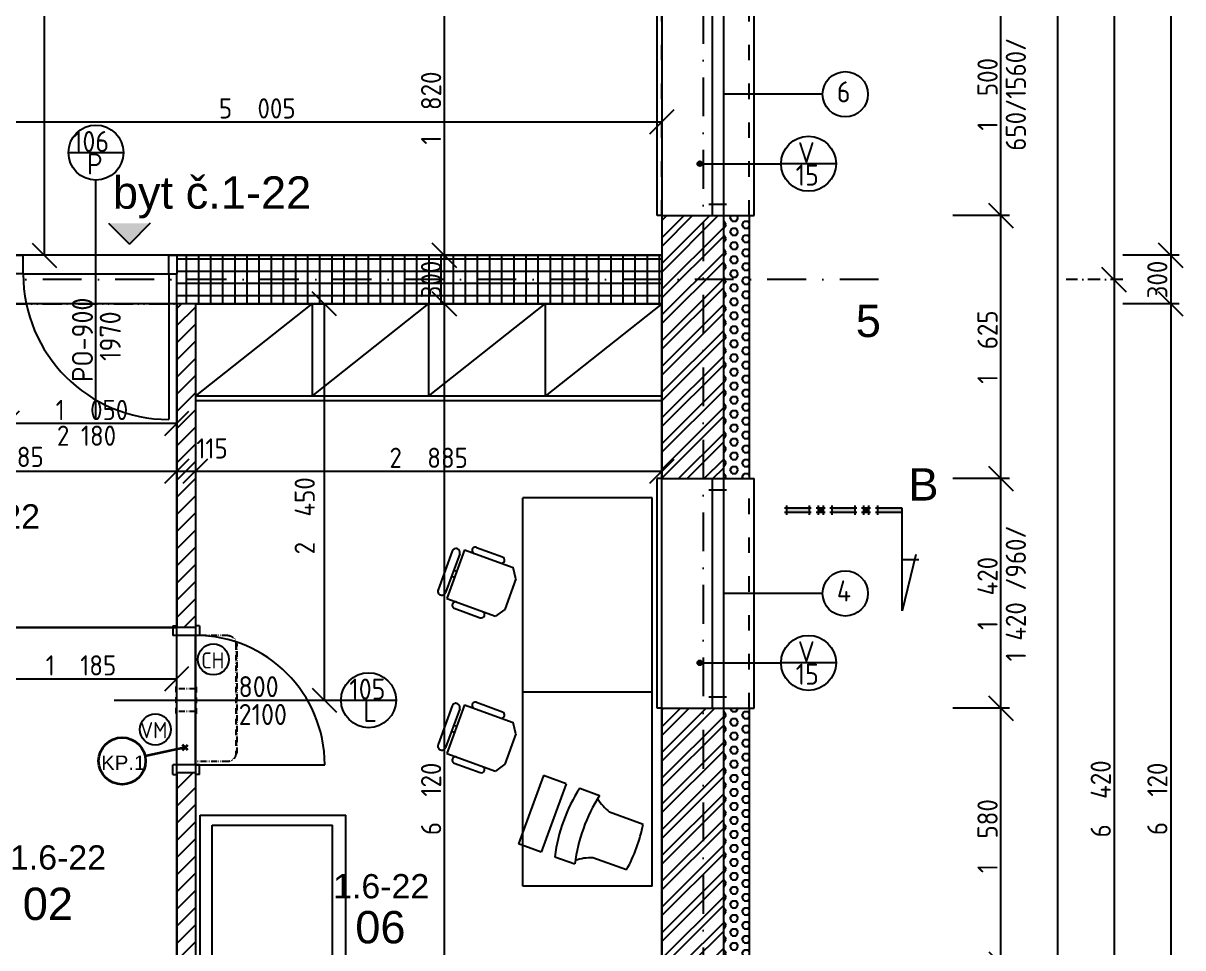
# Model space of a CAD drawing. Extents: x 4511820 to 5180432, y -1526536 to -944957.
# Drawn here: x 5036591 to 5043762, y -1323036 to -1317321 of the extents above; entities that cross this region are included whole.
import ezdxf

# ---------------------------------------------------------------- set-up
doc = ezdxf.new("R2010")
doc.units = 0
doc.header["$MEASUREMENT"] = 0
for name, pattern in [('ACAD_ISO03W100', [30, 12, -18]), ('ACAD_ISO07W100', [3.5, 0.5, -3]), ('ACAD_ISO12W100', [22, 12, -3, 0.5, -3, 0.5, -3]), ('BODKOCIARKOVANA_3', [5.6, 3, -1.3, 0, -1.3])]:
    doc.linetypes.add(name, pattern=pattern)
doc.layers.get('0').update_dxf_attribs({"linetype": 'CONTINUOUS'})
doc.layers.get('Defpoints').update_dxf_attribs({"color": 61, "linetype": 'CONTINUOUS'})
for name, color, linetype in [('DVERE', 45, 'CONTINUOUS'), ('KÓTY', 4, 'CONTINUOUS'), ('MÚRY', 1, 'CONTINUOUS'), ('OKNÁ', 143, 'CONTINUOUS'), ('osi', 253, 'CONTINUOUS'), ('Plochy', 41, 'CONTINUOUS'), ('POPIS', 7, 'CONTINUOUS'), ('TENKÁ', 7, 'CONTINUOUS'), ('ZARIADENIE', 47, 'CONTINUOUS'), ('ZZ-chladenie', 133, 'CONTINUOUS'), ('zz-vetr', 52, 'CONTINUOUS'), ('ŠRAFY', 82, 'CONTINUOUS')]:
    doc.layers.add(name, color=color, linetype=linetype)
doc.layers.add('preklady', color=74, linetype='CONTINUOUS', lineweight=35)
doc.styles.add('ARIAL', font='arial.ttf')
doc.styles.add('styl1', font='arial.ttf')
doc.styles.add('Style-Arial', font='arial.ttf')
doc.styles.add('STYLE1', font='isocp.shx')
doc.dimstyles.new('STANDARD-50', dxfattribs={"dimtxt": 125, "dimasz": 150, "dimexe": 10, "dimexo": 200, "dimgap": 20, "dimtad": 1, "dimdsep": 46, "dimlunit": 6, "dimtxsty": 'STYLE1', "dimblk1": 'OBLIQUE', "dimblk2": 'OBLIQUE', "dimsah": 1, "dimcen": 2.5, "dimse1": 1, "dimse2": 1, "dimadec": 0, "dimazin": 0, "dimtfac": 1, "dimtmove": 1, "dimatfit": 3, "dimldrblk": 'OBLIQUE', "dimfxl": 1, "dimtolj": 1, "dimtzin": 0, "dimarcsym": 0})
pattern_1 = [(45, (515270.5, 128041), (-53.0330086, 53.0330086), [])]
pattern_2 = [(0, (0, -175781), (0, 43.3012702), [25, -50]), (120, (0, -175781), (-37.5, -21.6506351), [25, -50]), (60, (25, -175781), (-37.5, 21.6506351), [25, -50])]

# ---------------------------------------------------------------- blocks, each defined once
blk = doc.blocks.new('_OBLIQUE')
at = {"color": 0, "linetype": 'ByBlock'}
blk.add_line((-0.5, -0.5), (0.5, 0.5), dxfattribs=at)
blk = doc.blocks.new('*D22266')
at = {"layer": 'Defpoints', "color": 0}
for p in [(5040541, -1312635.2), (5040541, -1318755.2), (5043687.5, -1318755.2)]:
    blk.add_point(p, dxfattribs=at)
at = {"layer": 'KÓTY', "color": 0, "lineweight": -2}
blk.add_line((5043687.5, -1312635.2), (5043687.5, -1318755.2), dxfattribs=at)
at = {"layer": 'KÓTY', "color": 0, "linetype": 'ByBlock', "lineweight": -2, "xscale": 150, "yscale": 150, "zscale": 150}
for p, rotation in [((5043687.5, -1312635.2), 90), ((5043687.5, -1318755.2), 270)]:
    blk.add_blockref('_OBLIQUE', p, dxfattribs=dict(at, rotation=rotation))
at = {"layer": 'KÓTY', "color": 0, "insert": (5043605, -1315695.2), "char_height": 125, "attachment_point": 5, "rotation": 90, "style": 'STYLE1'}
blk.add_mtext('\\A1;6ﾠ120', dxfattribs=at)
blk = doc.blocks.new('*D22269')
at = {"layer": 'Defpoints', "color": 0}
for p in [(5041881, -1312510.2), (5041881, -1318905.2), (5043337.5, -1318905.2)]:
    blk.add_point(p, dxfattribs=at)
at = {"layer": 'KÓTY', "color": 0, "lineweight": -2}
blk.add_line((5043337.5, -1312510.2), (5043337.5, -1318905.2), dxfattribs=at)
at = {"layer": 'KÓTY', "color": 0, "linetype": 'ByBlock', "lineweight": -2, "xscale": 150, "yscale": 150, "zscale": 150}
for p, rotation in [((5043337.5, -1312510.2), 90), ((5043337.5, -1318905.2), 270)]:
    blk.add_blockref('_OBLIQUE', p, dxfattribs=dict(at, rotation=rotation))
at = {"layer": 'KÓTY', "color": 0, "insert": (5043255, -1315707.7), "char_height": 125, "attachment_point": 5, "rotation": 90, "style": 'STYLE1'}
blk.add_mtext('\\A1;6ﾠ395', dxfattribs=at)
blk = doc.blocks.new('*D22270')
at = {"layer": 'Defpoints', "color": 0}
for p in [(5041881, -1318905.2), (5041881, -1325325.2), (5043337.5, -1325325.2)]:
    blk.add_point(p, dxfattribs=at)
at = {"layer": 'KÓTY', "color": 0, "lineweight": -2}
blk.add_line((5043337.5, -1318905.2), (5043337.5, -1325325.2), dxfattribs=at)
at = {"layer": 'KÓTY', "color": 0, "linetype": 'ByBlock', "lineweight": -2, "xscale": 150, "yscale": 150, "zscale": 150}
for p, rotation in [((5043337.5, -1318905.2), 90), ((5043337.5, -1325325.2), 270)]:
    blk.add_blockref('_OBLIQUE', p, dxfattribs=dict(at, rotation=rotation))
at = {"layer": 'KÓTY', "color": 0, "insert": (5043255, -1322115.2), "char_height": 125, "attachment_point": 5, "rotation": 90, "style": 'STYLE1'}
blk.add_mtext('\\A1;6ﾠ420', dxfattribs=at)
blk = doc.blocks.new('*D22275')
at = {"layer": 'Defpoints', "color": 0}
for p in [(5040921, -1312385.2), (5040921, -1345230.2), (5042987.5, -1345230.2)]:
    blk.add_point(p, dxfattribs=at)
at = {"layer": 'KÓTY', "color": 0, "lineweight": -2}
blk.add_line((5042987.5, -1312385.2), (5042987.5, -1345230.2), dxfattribs=at)
at = {"layer": 'KÓTY', "color": 0, "linetype": 'ByBlock', "lineweight": -2, "xscale": 150, "yscale": 150, "zscale": 150}
for p, rotation in [((5042987.5, -1312385.2), 90), ((5042987.5, -1345230.2), 270)]:
    blk.add_blockref('_OBLIQUE', p, dxfattribs=dict(at, rotation=rotation))
at = {"layer": 'KÓTY', "color": 0, "insert": (5042905, -1328807.7), "char_height": 125, "attachment_point": 5, "rotation": 90, "style": 'STYLE1'}
blk.add_mtext('\\A1;32ﾠ845', dxfattribs=at)
blk = doc.blocks.new('*D22288')
at = {"layer": 'Defpoints', "color": 0}
for p in [(5040921, -1321555.2), (5042637.5, -1321555.2), (5040921, -1323135.2)]:
    blk.add_point(p, dxfattribs=at)
at = {"layer": 'KÓTY', "color": 0, "lineweight": -2}
blk.add_line((5042637.5, -1323135.2), (5042637.5, -1321555.2), dxfattribs=at)
at = {"layer": 'KÓTY', "color": 0, "linetype": 'ByBlock', "lineweight": -2, "xscale": 150, "yscale": 150, "zscale": 150}
for p, rotation in [((5042637.5, -1321555.2), 90), ((5042637.5, -1323135.2), 270)]:
    blk.add_blockref('_OBLIQUE', p, dxfattribs=dict(at, rotation=rotation))
at = {"layer": 'KÓTY', "color": 0, "insert": (5042555, -1322345.2), "char_height": 125, "attachment_point": 5, "rotation": 90, "style": 'STYLE1'}
blk.add_mtext('\\A1;1ﾠ580', dxfattribs=at)
blk = doc.blocks.new('*D22289')
at = {"layer": 'Defpoints', "color": 0}
for p in [(5040921, -1320135.2), (5042637.5, -1320135.2), (5040921, -1321555.2)]:
    blk.add_point(p, dxfattribs=at)
at = {"layer": 'KÓTY', "color": 0, "lineweight": -2}
blk.add_line((5042637.5, -1321555.2), (5042637.5, -1320135.2), dxfattribs=at)
at = {"layer": 'KÓTY', "color": 0, "linetype": 'ByBlock', "lineweight": -2, "xscale": 150, "yscale": 150, "zscale": 150}
for p, rotation in [((5042637.5, -1320135.2), 90), ((5042637.5, -1321555.2), 270)]:
    blk.add_blockref('_OBLIQUE', p, dxfattribs=dict(at, rotation=rotation))
at = {"layer": 'KÓTY', "color": 0, "insert": (5042555, -1320845.2), "char_height": 125, "attachment_point": 5, "rotation": 90, "style": 'STYLE1'}
blk.add_mtext('\\A1;1ﾠ420', dxfattribs=at)
blk = doc.blocks.new('*D22290')
at = {"layer": 'Defpoints', "color": 0}
for p in [(5040921, -1318510.2), (5042637.5, -1318510.2), (5040921, -1320135.2)]:
    blk.add_point(p, dxfattribs=at)
at = {"layer": 'KÓTY', "color": 0, "lineweight": -2}
blk.add_line((5042637.5, -1320135.2), (5042637.5, -1318510.2), dxfattribs=at)
at = {"layer": 'KÓTY', "color": 0, "linetype": 'ByBlock', "lineweight": -2, "xscale": 150, "yscale": 150, "zscale": 150}
for p, rotation in [((5042637.5, -1318510.2), 90), ((5042637.5, -1320135.2), 270)]:
    blk.add_blockref('_OBLIQUE', p, dxfattribs=dict(at, rotation=rotation))
at = {"layer": 'KÓTY', "color": 0, "insert": (5042555, -1319322.7), "char_height": 125, "attachment_point": 5, "rotation": 90, "style": 'STYLE1'}
blk.add_mtext('\\A1;1ﾠ625', dxfattribs=at)
blk = doc.blocks.new('*D22291')
at = {"layer": 'Defpoints', "color": 0}
for p in [(5040921, -1317010.2), (5042637.5, -1317010.2), (5040921, -1318510.2)]:
    blk.add_point(p, dxfattribs=at)
at = {"layer": 'KÓTY', "color": 0, "lineweight": -2}
blk.add_line((5042637.5, -1318510.2), (5042637.5, -1317010.2), dxfattribs=at)
at = {"layer": 'KÓTY', "color": 0, "linetype": 'ByBlock', "lineweight": -2, "xscale": 150, "yscale": 150, "zscale": 150}
for p, rotation in [((5042637.5, -1317010.2), 90), ((5042637.5, -1318510.2), 270)]:
    blk.add_blockref('_OBLIQUE', p, dxfattribs=dict(at, rotation=rotation))
at = {"layer": 'KÓTY', "color": 0, "insert": (5042555, -1317760.2), "char_height": 125, "attachment_point": 5, "rotation": 90, "style": 'STYLE1'}
blk.add_mtext('\\A1;1ﾠ500', dxfattribs=at)
blk = doc.blocks.new('*D22297')
at = {"layer": 'Defpoints', "color": 0}
for p in [(5040541, -1318755.2), (5040541, -1319055.2), (5043687.5, -1319055.2)]:
    blk.add_point(p, dxfattribs=at)
at = {"layer": 'KÓTY', "color": 0, "lineweight": -2}
blk.add_line((5043687.5, -1318755.2), (5043687.5, -1319055.2), dxfattribs=at)
at = {"layer": 'KÓTY', "color": 0, "linetype": 'ByBlock', "lineweight": -2, "xscale": 150, "yscale": 150, "zscale": 150}
for p, rotation in [((5043687.5, -1318755.2), 90), ((5043687.5, -1319055.2), 270)]:
    blk.add_blockref('_OBLIQUE', p, dxfattribs=dict(at, rotation=rotation))
at = {"layer": 'KÓTY', "color": 0, "insert": (5043605, -1318905.2), "char_height": 125, "attachment_point": 5, "rotation": 90, "style": 'STYLE1'}
blk.add_mtext('\\A1;300', dxfattribs=at)
blk = doc.blocks.new('*D22298')
at = {"layer": 'Defpoints', "color": 0}
for p in [(5040541, -1319055.2), (5040541, -1325175.2), (5043687.5, -1325175.2)]:
    blk.add_point(p, dxfattribs=at)
at = {"layer": 'KÓTY', "color": 0, "lineweight": -2}
blk.add_line((5043687.5, -1319055.2), (5043687.5, -1325175.2), dxfattribs=at)
at = {"layer": 'KÓTY', "color": 0, "linetype": 'ByBlock', "lineweight": -2, "xscale": 150, "yscale": 150, "zscale": 150}
for p, rotation in [((5043687.5, -1319055.2), 90), ((5043687.5, -1325175.2), 270)]:
    blk.add_blockref('_OBLIQUE', p, dxfattribs=dict(at, rotation=rotation))
at = {"layer": 'KÓTY', "color": 0, "insert": (5043605, -1322115.2), "char_height": 125, "attachment_point": 5, "rotation": 90, "style": 'STYLE1'}
blk.add_mtext('\\A1;6ﾠ120', dxfattribs=at)
blk = doc.blocks.new('JEDNOPOSTEL BEZ STOL')
at = {"layer": 'ZARIADENIE', "ltscale": 0.25}
for p, q in [((4459678.1, -1322230.2), (4457678.1, -1322230.2)), ((4457678.1, -1323130.2), (4457678.1, -1322230.2)), ((4459678.1, -1322230.2), (4459678.1, -1323130.2)), ((4459678.1, -1323130.2), (4457678.1, -1323130.2))]:
    blk.add_line(p, q, dxfattribs=at)
at = {"layer": 'ZARIADENIE', "color": 76, "ltscale": 0.25}
for p, q in [((4458999.7, -1322311.3), (4457739.6, -1322311.3)), ((4457739.6, -1323056.9), (4457739.6, -1322311.3)), ((4459149.7, -1322461.3), (4458999.7, -1322311.3)), ((4458999.7, -1322461.3), (4458999.7, -1322311.3)), ((4459601.7, -1322311.3), (4459232.3, -1322311.3)), ((4459232.3, -1323056.9), (4459232.3, -1322311.3)), ((4459601.7, -1323056.9), (4459601.7, -1322311.3)), ((4459149.7, -1322461.3), (4458999.7, -1322461.3)), ((4459149.7, -1323056.9), (4459149.7, -1322461.3)), ((4459149.7, -1323056.9), (4457739.6, -1323056.9)), ((4459601.7, -1323056.9), (4459232.3, -1323056.9))]:
    blk.add_line(p, q, dxfattribs=at)
blk = doc.blocks.new('*D23156')
at = {"layer": 'Defpoints', "color": 0}
for p in [(5039098.5, -1319055.2), (5039196.2, -1319055.2), (5039196.2, -1325175.2)]:
    blk.add_point(p, dxfattribs=at)
at = {"layer": 'KÓTY', "color": 0, "lineweight": -2}
blk.add_line((5039196.2, -1325175.2), (5039196.2, -1319055.2), dxfattribs=at)
at = {"layer": 'KÓTY', "color": 0, "linetype": 'ByBlock', "lineweight": -2, "xscale": 150, "yscale": 150, "zscale": 150}
for p, rotation in [((5039196.2, -1319055.2), 90), ((5039196.2, -1325175.2), 270)]:
    blk.add_blockref('_OBLIQUE', p, dxfattribs=dict(at, rotation=rotation))
at = {"layer": 'KÓTY', "color": 0, "insert": (5039113.6, -1322115.2), "char_height": 125, "attachment_point": 5, "rotation": 90, "style": 'STYLE1'}
blk.add_mtext('\\A1;6ﾠ120', dxfattribs=at)
blk = doc.blocks.new('*D23157')
at = {"layer": 'Defpoints', "color": 0}
for p in [(5039098.5, -1318755.2), (5039196.2, -1318755.2), (5039098.5, -1319055.2)]:
    blk.add_point(p, dxfattribs=at)
at = {"layer": 'KÓTY', "color": 0, "lineweight": -2}
blk.add_line((5039196.2, -1319055.2), (5039196.2, -1318755.2), dxfattribs=at)
at = {"layer": 'KÓTY', "color": 0, "linetype": 'ByBlock', "lineweight": -2, "xscale": 150, "yscale": 150, "zscale": 150}
for p, rotation in [((5039196.2, -1318755.2), 90), ((5039196.2, -1319055.2), 270)]:
    blk.add_blockref('_OBLIQUE', p, dxfattribs=dict(at, rotation=rotation))
at = {"layer": 'KÓTY', "color": 0, "insert": (5039113.7, -1318905.2), "char_height": 125, "attachment_point": 5, "rotation": 90, "style": 'STYLE1'}
blk.add_mtext('\\A1;300', dxfattribs=at)
blk = doc.blocks.new('*D23158')
at = {"layer": 'Defpoints', "color": 0}
for p in [(5039196.2, -1316935.2), (5039196.2, -1316935.2), (5039098.5, -1318755.2)]:
    blk.add_point(p, dxfattribs=at)
at = {"layer": 'KÓTY', "color": 0, "lineweight": -2}
blk.add_line((5039196.2, -1318755.2), (5039196.2, -1316935.2), dxfattribs=at)
at = {"layer": 'KÓTY', "color": 0, "linetype": 'ByBlock', "lineweight": -2, "xscale": 150, "yscale": 150, "zscale": 150}
for p, rotation in [((5039196.2, -1316935.2), 90), ((5039196.2, -1318755.2), 270)]:
    blk.add_blockref('_OBLIQUE', p, dxfattribs=dict(at, rotation=rotation))
at = {"layer": 'KÓTY', "color": 0, "insert": (5039113.6, -1317845.2), "char_height": 125, "attachment_point": 5, "rotation": 90, "style": 'STYLE1'}
blk.add_mtext('\\A1;1ﾠ820', dxfattribs=at)
blk = doc.blocks.new('*D23281')
at = {"layer": 'Defpoints', "color": 0}
for p in [(5038348.8, -1319055.2), (5038454, -1319055.2), (5038348.8, -1321505.2)]:
    blk.add_point(p, dxfattribs=at)
at = {"layer": 'KÓTY', "color": 0, "lineweight": -2}
blk.add_line((5038454, -1321505.2), (5038454, -1319055.2), dxfattribs=at)
at = {"layer": 'KÓTY', "color": 0, "linetype": 'ByBlock', "lineweight": -2, "xscale": 150, "yscale": 150, "zscale": 150}
for p, rotation in [((5038454, -1319055.2), 90), ((5038454, -1321505.2), 270)]:
    blk.add_blockref('_OBLIQUE', p, dxfattribs=dict(at, rotation=rotation))
at = {"layer": 'KÓTY', "color": 0, "insert": (5038332, -1320365.5), "char_height": 125, "attachment_point": 5, "rotation": 90, "style": 'STYLE1'}
blk.add_mtext('\\A1;2ﾠ450', dxfattribs=at)
blk = doc.blocks.new('*D23296')
at = {"layer": 'Defpoints', "color": 0}
for p in [(5036491, -1319014.2), (5037541, -1319014.2), (5037541, -1319794)]:
    blk.add_point(p, dxfattribs=at)
at = {"layer": 'KÓTY', "color": 0, "lineweight": -2}
blk.add_line((5036491, -1319794), (5037541, -1319794), dxfattribs=at)
at = {"layer": 'KÓTY', "color": 0, "linetype": 'ByBlock', "lineweight": -2, "xscale": 150, "yscale": 150, "zscale": 150, "rotation": 180}
blk.add_blockref('_OBLIQUE', (5036491, -1319794), dxfattribs=at)
at = {"layer": 'KÓTY', "color": 0, "linetype": 'ByBlock', "lineweight": -2, "xscale": 150, "yscale": 150, "zscale": 150}
blk.add_blockref('_OBLIQUE', (5037541, -1319794), dxfattribs=at)
at = {"layer": 'KÓTY', "color": 0, "insert": (5037016, -1319711.5), "char_height": 125, "attachment_point": 5, "style": 'STYLE1'}
blk.add_mtext('\\A1;1ﾠ050', dxfattribs=at)
blk = doc.blocks.new('*D23297')
at = {"layer": 'Defpoints', "color": 0}
for p in [(5035756, -1319055.2), (5037541, -1319055.2), (5037541, -1320089.5)]:
    blk.add_point(p, dxfattribs=at)
at = {"layer": 'KÓTY', "color": 0, "lineweight": -2}
blk.add_line((5035756, -1320089.5), (5037541, -1320089.5), dxfattribs=at)
at = {"layer": 'KÓTY', "color": 0, "linetype": 'ByBlock', "lineweight": -2, "xscale": 150, "yscale": 150, "zscale": 150, "rotation": 180}
blk.add_blockref('_OBLIQUE', (5035756, -1320089.5), dxfattribs=at)
at = {"layer": 'KÓTY', "color": 0, "linetype": 'ByBlock', "lineweight": -2, "xscale": 150, "yscale": 150, "zscale": 150}
blk.add_blockref('_OBLIQUE', (5037541, -1320089.5), dxfattribs=at)
at = {"layer": 'KÓTY', "color": 0, "insert": (5036489, -1320001.5), "char_height": 125, "attachment_point": 5, "style": 'STYLE1'}
blk.add_mtext('\\A1;1ﾠ785', dxfattribs=at)
blk = doc.blocks.new('*D23298')
at = {"layer": 'Defpoints', "color": 0}
for p in [(5037541, -1319055.2), (5037656, -1319055.2), (5037656, -1320089.5)]:
    blk.add_point(p, dxfattribs=at)
at = {"layer": 'KÓTY', "color": 0, "lineweight": -2}
blk.add_line((5037541, -1320089.5), (5037656, -1320089.5), dxfattribs=at)
at = {"layer": 'KÓTY', "color": 0, "linetype": 'ByBlock', "lineweight": -2, "xscale": 150, "yscale": 150, "zscale": 150, "rotation": 180}
blk.add_blockref('_OBLIQUE', (5037541, -1320089.5), dxfattribs=at)
at = {"layer": 'KÓTY', "color": 0, "linetype": 'ByBlock', "lineweight": -2, "xscale": 150, "yscale": 150, "zscale": 150}
blk.add_blockref('_OBLIQUE', (5037656, -1320089.5), dxfattribs=at)
at = {"layer": 'KÓTY', "color": 0, "insert": (5037759, -1319949), "char_height": 125, "attachment_point": 5, "style": 'STYLE1'}
blk.add_mtext('\\A1;115', dxfattribs=at)
blk = doc.blocks.new('*D23299')
at = {"layer": 'Defpoints', "color": 0}
for p in [(5037656, -1319055.2), (5040541, -1319055.2), (5040541, -1320089.5)]:
    blk.add_point(p, dxfattribs=at)
at = {"layer": 'KÓTY', "color": 0, "lineweight": -2}
blk.add_line((5037656, -1320089.5), (5040541, -1320089.5), dxfattribs=at)
at = {"layer": 'KÓTY', "color": 0, "linetype": 'ByBlock', "lineweight": -2, "xscale": 150, "yscale": 150, "zscale": 150, "rotation": 180}
blk.add_blockref('_OBLIQUE', (5037656, -1320089.5), dxfattribs=at)
at = {"layer": 'KÓTY', "color": 0, "linetype": 'ByBlock', "lineweight": -2, "xscale": 150, "yscale": 150, "zscale": 150}
blk.add_blockref('_OBLIQUE', (5040541, -1320089.5), dxfattribs=at)
at = {"layer": 'KÓTY', "color": 0, "insert": (5039098.5, -1320007), "char_height": 125, "attachment_point": 5, "style": 'STYLE1'}
blk.add_mtext('\\A1;2ﾠ885', dxfattribs=at)
blk = doc.blocks.new('*D23307')
at = {"layer": 'Defpoints', "color": 0}
for p in [(5036356, -1320940.2), (5037541, -1320940.2), (5037541, -1321372.5)]:
    blk.add_point(p, dxfattribs=at)
at = {"layer": 'KÓTY', "color": 0, "lineweight": -2}
blk.add_line((5036356, -1321372.5), (5037541, -1321372.5), dxfattribs=at)
at = {"layer": 'KÓTY', "color": 0, "linetype": 'ByBlock', "lineweight": -2, "xscale": 150, "yscale": 150, "zscale": 150, "rotation": 180}
blk.add_blockref('_OBLIQUE', (5036356, -1321372.5), dxfattribs=at)
at = {"layer": 'KÓTY', "color": 0, "linetype": 'ByBlock', "lineweight": -2, "xscale": 150, "yscale": 150, "zscale": 150}
blk.add_blockref('_OBLIQUE', (5037541, -1321372.5), dxfattribs=at)
at = {"layer": 'KÓTY', "color": 0, "insert": (5036948.5, -1321290), "char_height": 125, "attachment_point": 5, "style": 'STYLE1'}
blk.add_mtext('\\A1;1ﾠ185', dxfattribs=at)
blk = doc.blocks.new('*D23316')
at = {"layer": 'Defpoints', "color": 0}
for p in [(5035536, -1317930), (5040541, -1317930), (5040541, -1317930)]:
    blk.add_point(p, dxfattribs=at)
at = {"layer": 'KÓTY', "color": 0, "lineweight": -2}
blk.add_line((5035536, -1317930), (5040541, -1317930), dxfattribs=at)
at = {"layer": 'KÓTY', "color": 0, "linetype": 'ByBlock', "lineweight": -2, "xscale": 150, "yscale": 150, "zscale": 150, "rotation": 180}
blk.add_blockref('_OBLIQUE', (5035536, -1317930), dxfattribs=at)
at = {"layer": 'KÓTY', "color": 0, "linetype": 'ByBlock', "lineweight": -2, "xscale": 150, "yscale": 150, "zscale": 150}
blk.add_blockref('_OBLIQUE', (5040541, -1317930), dxfattribs=at)
at = {"layer": 'KÓTY', "color": 0, "insert": (5038038.5, -1317847.5), "char_height": 125, "attachment_point": 5, "style": 'STYLE1'}
blk.add_mtext('\\A1;5ﾠ005', dxfattribs=at)
blk = doc.blocks.new('*D23317')
at = {"layer": 'Defpoints', "color": 0}
for p in [(5037041, -1312335.2), (5036721, -1318755.2), (5037016, -1318755.2)]:
    blk.add_point(p, dxfattribs=at)
at = {"layer": 'KÓTY', "color": 0, "lineweight": -2}
blk.add_line((5036721, -1312335.2), (5036721, -1318755.2), dxfattribs=at)
at = {"layer": 'KÓTY', "color": 0, "linetype": 'ByBlock', "lineweight": -2, "xscale": 150, "yscale": 150, "zscale": 150}
for p, rotation in [((5036721, -1312335.2), 90), ((5036721, -1318755.2), 270)]:
    blk.add_blockref('_OBLIQUE', p, dxfattribs=dict(at, rotation=rotation))
at = {"layer": 'KÓTY', "color": 0, "insert": (5036617.5, -1315935), "char_height": 125, "attachment_point": 5, "rotation": 90, "style": 'STYLE1'}
blk.add_mtext('\\A1;6ﾠ420', dxfattribs=at)
blk = doc.blocks.new('chlj3')
at = {"layer": 'ZZ-chladenie', "linetype": 'ACAD_ISO12W100', "ltscale": 3}
for p, q in [((5005195.8, -1151691.8), (5005395.8, -1151691.8)), ((5005195.8, -1152470.8), (5005395.8, -1152470.8))]:
    blk.add_line(p, q, dxfattribs=at)
blk.add_lwpolyline([(5005145.8, -1152419.2), (5005138.4, -1152419.2), (5005138.4, -1151744.5), (5005145.8, -1151744.5)], close=True, dxfattribs=at)
for centre, start, end in [((5005195.8, -1151741.8), 90, 180), ((5005195.8, -1152420.8), 180, 270)]:
    blk.add_arc(centre, 50, start, end, dxfattribs=at)

msp = doc.modelspace()

# ---------------------------------------------------------------- hatches: boundary and pattern name
at = {"layer": 'TENKÁ'}
h = msp.add_hatch(color=256, dxfattribs=at)
h.dxf.hatch_style = 1
h.paths.add_polyline_path([(5040790.327, -1318189.457, 2.41421356), (5040775.327, -1318204.457, 0.41421356)])
h = msp.add_hatch(color=256, dxfattribs=at)
h.dxf.hatch_style = 1
h.paths.add_polyline_path([(5037375.91, -1318557.281), (5037119.09, -1318557.281), (5037247.5, -1318685.691)])
h = msp.add_hatch(color=256, dxfattribs=at)
h.dxf.hatch_style = 1
h.paths.add_polyline_path([(5041452.625, -1320344.625), (5041452.625, -1320318.75), (5041311.5, -1320318.75), (5041311.5, -1320344.625)])
h = msp.add_hatch(color=256, dxfattribs=at)
h.dxf.hatch_style = 1
h.paths.add_polyline_path([(5041537.75, -1320344.625), (5041537.75, -1320318.75), (5041507.5, -1320318.75), (5041507.5, -1320344.625)])
h = msp.add_hatch(color=256, dxfattribs=at)
h.dxf.hatch_style = 1
h.paths.add_polyline_path([(5041592.625, -1320344.625), (5041733.75, -1320344.625), (5041733.75, -1320318.75), (5041592.625, -1320318.75)])
h = msp.add_hatch(color=256, dxfattribs=at)
h.dxf.hatch_style = 1
h.paths.add_polyline_path([(5041818.875, -1320344.625), (5041818.875, -1320318.75), (5041788.625, -1320318.75), (5041788.625, -1320344.625)])
h = msp.add_hatch(color=256, dxfattribs=at)
h.dxf.hatch_style = 1
h.paths.add_polyline_path([(5041873.75, -1320344.625), (5042027.375, -1320344.625), (5042027.375, -1320318.75), (5041873.75, -1320318.75)])
h = msp.add_hatch(color=256, dxfattribs=at)
h.dxf.hatch_style = 1
h.paths.add_polyline_path([(5040790.327, -1321274.457, 2.41421356), (5040775.327, -1321289.457, 0.41421356)])
at = {"layer": 'ŠRAFY'}
h = msp.add_hatch(dxfattribs=at)
h.set_pattern_fill('ANSI32', color=256, scale=300)
h.paths.add_polyline_path([(5040851, -1318510.191), (5040541, -1318510.191), (5040541, -1318755.191), (5040541, -1319055.191), (5040541, -1320135.191), (5040851, -1320135.191), (5040921, -1320135.191), (5040921, -1319035.191), (5040921, -1318510.191)])
h = msp.add_hatch(dxfattribs=at)
h.set_pattern_fill('HEX', color=256, scale=200)
h.set_pattern_definition(pattern_2)
h.paths.add_polyline_path([(5040921, -1318510.191), (5040921, -1319035.191), (5040921, -1320135.191), (5041081, -1320135.191), (5041081, -1319035.191), (5041081, -1318510.191)])
at = {"layer": 'ŠRAFY', "ltscale": 0.25}
h = msp.add_hatch(dxfattribs=at)
h.set_pattern_fill('ANSI37', color=256, scale=600, angle=45)
h.set_pattern_definition([(90, (-3307273.674, 493071.734), (-75, 1e-14), []), (180, (-3307273.674, 493071.734), (-1e-14, -75), [])])
h.paths.add_polyline_path([(5037541, -1318870.191), (5037541, -1319055.191), (5037656, -1319055.191), (5040541, -1319055.191), (5040541, -1318755.191), (5037541, -1318755.191)])
h = msp.add_hatch(dxfattribs=at)
h.set_pattern_fill('ANSI31', color=256, scale=600, style=0)
h.set_pattern_definition(pattern_1)
h.paths.add_polyline_path([(5037541, -1321055.191), (5037656, -1321055.191), (5037656, -1319055.191), (5037541, -1319055.191)])
at = {"layer": 'ŠRAFY'}
h = msp.add_hatch(dxfattribs=at)
h.set_pattern_fill('ANSI32', color=256, scale=300)
h.paths.add_polyline_path([(5040851, -1323135.191), (5040921, -1323135.191), (5040921, -1321555.191), (5040851, -1321555.191), (5040541, -1321555.191), (5040541, -1323135.191)])
h = msp.add_hatch(dxfattribs=at)
h.set_pattern_fill('HEX', color=256, scale=200)
h.set_pattern_definition(pattern_2)
h.paths.add_polyline_path([(5041081, -1323135.191), (5041081, -1321555.191), (5040921, -1321555.191), (5040921, -1323135.191)])
at = {"layer": 'ŠRAFY', "ltscale": 0.25}
h = msp.add_hatch(dxfattribs=at)
h.set_pattern_fill('ANSI31', color=256, scale=600, style=0)
h.set_pattern_definition(pattern_1)
h.paths.add_polyline_path([(5037656, -1325175.191), (5037656, -1321965.191), (5037656, -1321955.191), (5037541, -1321955.191), (5037541, -1321965.191), (5037541, -1325175.191)])

# ---------------------------------------------------------------- linework, layer by layer
at = {"layer": 'DVERE', "ltscale": 0.25}
for p, q in [((5036871, -1318120.691), (5037211, -1318120.691)), ((5036871, -1318120.691), (5037211, -1318120.691)), ((5037041, -1319770.191), (5037041, -1318290.691)), ((5037516, -1321045.191), (5037516, -1321105.191)), ((5037516, -1321045.191), (5037541, -1321045.191)), ((5037681, -1321045.191), (5037656, -1321045.191)), ((5037681, -1321045.191), (5037681, -1321105.191)), ((5037681, -1321105.191), (5037516, -1321105.191)), ((5037541, -1321905.191), (5037541, -1321105.191)), ((5037656, -1321905.191), (5037656, -1321105.191)), ((5037154.172, -1321505.191), (5038556.828, -1321505.191)), ((5038556.828, -1321505.191), (5038896.828, -1321505.191)), ((5037516, -1321965.191), (5037516, -1321905.191)), ((5037681, -1321905.191), (5037516, -1321905.191)), ((5037656, -1321905.191), (5038456, -1321905.191)), ((5037681, -1321965.191), (5037681, -1321905.191)), ((5037516, -1321965.191), (5037541, -1321965.191)), ((5037681, -1321965.191), (5037656, -1321965.191))]:
    msp.add_line(p, q, dxfattribs=at)
at = {"layer": 'DVERE'}
for p, q in [((5037491, -1318755.191), (5036591, -1318755.191)), ((5036591, -1318870.191), (5037491, -1318870.191)), ((5037491, -1318870.191), (5037491, -1319770.191))]:
    msp.add_line(p, q, dxfattribs=at)
at = {"layer": 'DVERE', "ltscale": 0.25}
for centre in [(5037041, -1318120.691), (5038726.828, -1321505.191)]:
    msp.add_circle(centre, 170, dxfattribs=at)
at = {"layer": 'DVERE'}
msp.add_arc((5037491, -1318870.191), 900, 180, 270, dxfattribs=at)
at = {"layer": 'DVERE', "ltscale": 0.25}
msp.add_arc((5037656, -1321905.191), 800, 0, 90, dxfattribs=at)
at = {"layer": 'KÓTY', "ltscale": 0.25}
for p, q in [((5042690.903, -1318510.191), (5042340.903, -1318510.191)), ((5043740.903, -1318755.191), (5043390.903, -1318755.191)), ((5043740.903, -1319055.191), (5043390.903, -1319055.191)), ((5042690.903, -1320135.191), (5042340.903, -1320135.191)), ((5042690.903, -1321555.191), (5042340.903, -1321555.191))]:
    msp.add_line(p, q, dxfattribs=at)
at = {"layer": 'KÓTY', "linetype": 'BODKOCIARKOVANA_3', "ltscale": 25}
msp.add_line((5043390.903, -1318905.191), (5043040.903, -1318905.191), dxfattribs=at)
at = {"layer": 'MÚRY'}
for p, q in [((5040541, -1318510.191), (5040541, -1318755.191)), ((5040541, -1318510.191), (5041081, -1318510.191)), ((5041081, -1318510.191), (5041081, -1320135.191)), ((5036466, -1318755.191), (5036591, -1318755.191)), ((5036591, -1318870.191), (5036591, -1318755.191)), ((5037491, -1318755.191), (5040541, -1318755.191)), ((5037491, -1318870.191), (5037491, -1318755.191)), ((5036591, -1318870.191), (5036491, -1318870.191)), ((5037491, -1318870.191), (5037541, -1318870.191)), ((5037541, -1319055.191), (5037541, -1318870.191)), ((5041081, -1319035.191), (5041081, -1320135.191)), ((5041081, -1319035.191), (5041081, -1320135.191)), ((5037541, -1319055.191), (5037541, -1321055.191)), ((5037656, -1319055.191), (5040541, -1319055.191)), ((5037656, -1319055.191), (5037656, -1321055.191)), ((5040541, -1319055.191), (5040541, -1320135.191)), ((5040541, -1319055.191), (5040541, -1320135.191)), ((5040541, -1320135.191), (5041081, -1320135.191)), ((5040541, -1321555.191), (5040541, -1323135.191)), ((5040541, -1321555.191), (5041081, -1321555.191)), ((5041081, -1321555.191), (5041081, -1323135.191)), ((5041081, -1321555.191), (5041081, -1323135.191)), ((5037541, -1321955.191), (5037541, -1325175.191)), ((5037656, -1321955.191), (5037656, -1325175.191))]:
    msp.add_line(p, q, dxfattribs=at)
at = {"layer": 'MÚRY', "ltscale": 0.25}
for p, q in [((5037656, -1321055.191), (5037541, -1321055.191)), ((5037656, -1321955.191), (5037541, -1321955.191))]:
    msp.add_line(p, q, dxfattribs=at)
at = {"layer": 'OKNÁ', "ltscale": 0.25}
for p, q in [((5040851, -1317010.191), (5040851, -1318510.191)), ((5040921, -1317010.191), (5040921, -1318510.191)), ((5041534.854, -1317760.191), (5040921, -1317760.191)), ((5040831, -1318440.191), (5040941, -1318440.191)), ((5040831, -1318440.191), (5040941, -1318440.191)), ((5040851, -1320135.191), (5040851, -1321555.191)), ((5040921, -1320135.191), (5040921, -1321555.191)), ((5040831, -1320205.191), (5040941, -1320205.191)), ((5040831, -1320205.191), (5040941, -1320205.191)), ((5041534.854, -1320845.191), (5040921, -1320845.191)), ((5040831, -1321485.191), (5040941, -1321485.191)), ((5040831, -1321485.191), (5040941, -1321485.191))]:
    msp.add_line(p, q, dxfattribs=at)
for centre in [(5041674.854, -1317760.191), (5041674.854, -1320845.191)]:
    msp.add_circle(centre, 140, dxfattribs=at)
at = {"layer": 'osi', "linetype": 'BODKOCIARKOVANA_3', "ltscale": 80}
for p, q in [((5040796, -1310038), (5040796, -1347555.191)), ((5041881, -1318905.191), (4978211, -1318905.191))]:
    msp.add_line(p, q, dxfattribs=at)
at = {"layer": 'Plochy'}
for points in [[(5035541, -1312635.191), (5037481, -1312635.191), (5037481, -1313835.191), (5037201, -1313835.191), (5037201, -1314935.191), (5037166, -1314935.191), (5037166, -1315135.191), (5038591, -1315135.191), (5038591, -1316935.191), (5040541, -1316935.191), (5040541, -1318755.191), (5036466, -1318755.191), (5036466, -1318405.191), (5035536, -1318405.191)], [(5037541, -1319055.191), (5035756, -1319055.191), (5035756, -1320940.191), (5036356, -1320940.191), (5036356, -1321055.191), (5037541, -1321055.191)], [(5040541, -1319055.191), (5037656, -1319055.191), (5037656, -1325175.191), (5040541, -1325175.191)], [(5037541, -1321055.191), (5035731, -1321055.191), (5035731, -1322035.191), (5036356, -1322035.191), (5036356, -1322150.191), (5035341, -1322150.191), (5035341, -1323175.191), (5036356, -1323175.191), (5036356, -1325175.191), (5037541, -1325175.191)]]:
    msp.add_lwpolyline(points, close=True, dxfattribs=at)
at = {"layer": 'preklady'}
for p, q in [((5037591.999, -1321798.499), (5037344.598, -1321850.853)), ((5037575.382, -1321815.116), (5037608.616, -1321781.882)), ((5037608.617, -1321815.117), (5037575.383, -1321781.883))]:
    msp.add_line(p, q, dxfattribs=at)
at = {"layer": 'preklady', "ltscale": 0.25}
msp.add_circle((5037202.739, -1321880.872), 145, dxfattribs=at)
at = {"layer": 'TENKÁ', "ltscale": 0.25}
for p, q in [((5040511, -1318510.191), (5040511, -1317010.191)), ((5041111, -1318510.191), (5041111, -1317010.191)), ((5040775.327, -1318189.457), (5041277.729, -1318189.457)), ((5041617.729, -1318189.457), (5041277.729, -1318189.457)), ((5040541, -1318510.191), (5040511, -1318510.191)), ((5041081, -1318510.191), (5041111, -1318510.191)), ((5040511, -1321555.191), (5040511, -1320135.191)), ((5040541, -1320135.191), (5040511, -1320135.191)), ((5041081, -1320135.191), (5041111, -1320135.191)), ((5041111, -1321555.191), (5041111, -1320135.191)), ((5040775.327, -1321274.457), (5041277.729, -1321274.457)), ((5041617.729, -1321274.457), (5041277.729, -1321274.457)), ((5040541, -1321555.191), (5040511, -1321555.191)), ((5041081, -1321555.191), (5041111, -1321555.191))]:
    msp.add_line(p, q, dxfattribs=at)
at = {"layer": 'TENKÁ', "linetype": 'ACAD_ISO03W100', "ltscale": 8}
for p, q in [((5040541, -1318510.191), (5040541, -1317010.191)), ((5041081, -1318510.191), (5041081, -1317010.191)), ((5040541, -1321555.191), (5040541, -1320135.191)), ((5041081, -1321555.191), (5041081, -1320135.191))]:
    msp.add_line(p, q, dxfattribs=at)
at = {"layer": 'TENKÁ'}
for p, q in [((5040921, -1318510.191), (5040921, -1320135.191)), ((5037119.09, -1318557.281), (5037247.5, -1318685.691)), ((5037375.91, -1318557.281), (5037247.5, -1318685.691)), ((5037541, -1318755.191), (5037541, -1318870.191)), ((5040541, -1318755.191), (5040541, -1319055.191)), ((5040921, -1319035.191), (5040921, -1320135.191)), ((5040921, -1319035.191), (5040921, -1320135.191)), ((5037656, -1319055.191), (5037541, -1319055.191)), ((5041465.125, -1320318.75), (5041299, -1320318.75)), ((5041465.125, -1320344.625), (5041299, -1320344.625)), ((5041311.5, -1320302.5), (5041311.5, -1320359.5)), ((5041452.625, -1320302.5), (5041452.625, -1320359.5)), ((5041550.25, -1320318.75), (5041495, -1320318.75)), ((5041550.25, -1320344.625), (5041495, -1320344.625)), ((5041507.5, -1320302.5), (5041507.5, -1320359.5)), ((5041537.75, -1320302.5), (5041537.75, -1320359.5)), ((5041746.25, -1320318.75), (5041580.125, -1320318.75)), ((5041746.25, -1320344.625), (5041580.125, -1320344.625)), ((5041592.625, -1320302.5), (5041592.625, -1320359.5)), ((5041733.75, -1320302.5), (5041733.75, -1320359.5)), ((5041831.375, -1320318.75), (5041776.125, -1320318.75)), ((5041831.375, -1320344.625), (5041776.125, -1320344.625)), ((5041788.625, -1320302.5), (5041788.625, -1320359.5)), ((5041818.875, -1320302.5), (5041818.875, -1320359.5)), ((5042027.375, -1320318.75), (5041861.25, -1320318.75)), ((5042027.375, -1320344.625), (5041861.25, -1320344.625)), ((5041873.75, -1320302.5), (5041873.75, -1320359.5)), ((5042027.375, -1320952.375), (5042027.375, -1320317.375)), ((5042110.5, -1320603.75), (5042027.375, -1320952.375)), ((5042027.375, -1320634.875), (5042130.625, -1320634.875)), ((5040921, -1321555.191), (5040921, -1323135.191)), ((5040921, -1321555.191), (5040921, -1323135.191))]:
    msp.add_line(p, q, dxfattribs=at)
at = {"layer": 'TENKÁ', "linetype": 'ACAD_ISO12W100', "ltscale": 10}
msp.add_line((5036491, -1319055.191), (5037541, -1319055.191), dxfattribs=at)
at = {"layer": 'TENKÁ', "linetype": 'ACAD_ISO07W100', "ltscale": 10}
msp.add_line((5036356, -1321055.191), (5037541, -1321055.191), dxfattribs=at)
at = {"layer": 'TENKÁ', "ltscale": 0.25}
for centre in [(5041447.729, -1318189.457), (5041447.729, -1321274.457)]:
    msp.add_circle(centre, 170, dxfattribs=at)
at = {"layer": 'TENKÁ'}
for centre in [(5040775.327, -1318189.457), (5040775.327, -1321274.457)]:
    msp.add_circle(centre, 15, dxfattribs=at)
at = {"layer": 'ZARIADENIE'}
for p, q in [((5037656, -1319625.191), (5038377.25, -1319055.191)), ((5038377.25, -1319055.191), (5038377.25, -1319625.191)), ((5038377.25, -1319625.191), (5039098.5, -1319055.191)), ((5039098.5, -1319055.191), (5039098.5, -1319625.191)), ((5039098.5, -1319625.191), (5039819.75, -1319055.191)), ((5039819.75, -1319055.191), (5039819.75, -1319625.191)), ((5040541, -1319055.191), (5039819.75, -1319625.191))]:
    msp.add_line(p, q, dxfattribs=at)
at = {"layer": 'ZARIADENIE', "ltscale": 0.25}
for p, q in [((5040541, -1319625.191), (5037656, -1319625.191)), ((5040541, -1319655.191), (5037656, -1319655.191))]:
    msp.add_line(p, q, dxfattribs=at)
at = {"layer": 'ZARIADENIE', "color": 45, "ltscale": 0.25}
for p, q in [((5040481, -1320255.191), (5039681, -1320255.191)), ((5039681, -1322655.191), (5039681, -1320255.191)), ((5040481, -1322655.191), (5040481, -1320255.191)), ((5040481, -1321455.191), (5039681, -1321455.191)), ((5040481, -1322655.191), (5039681, -1322655.191))]:
    msp.add_line(p, q, dxfattribs=at)
at = {"layer": 'ZARIADENIE', "color": 33, "ltscale": 0.25}
for p, q in [((5039243.464, -1320583.425), (5039156.449, -1320822.497)), ((5039290.448, -1320600.526), (5039203.433, -1320839.598)), ((5039320.458, -1320576.552), (5039211.012, -1320877.253)), ((5039320.458, -1320576.552), (5039621.16, -1320685.998)), ((5039393.867, -1320560.703), (5039554.827, -1320619.288)), ((5039253.781, -1320701.268), (5039272.575, -1320708.109)), ((5039638.226, -1320756.06), (5039621.16, -1320685.998)), ((5039240.1, -1320738.856), (5039258.894, -1320745.696)), ((5039638.226, -1320756.06), (5039569.822, -1320943.999)), ((5039211.012, -1320877.253), (5039511.713, -1320986.7)), ((5039257.059, -1320936.58), (5039418.019, -1320995.165)), ((5039569.822, -1320943.999), (5039511.713, -1320986.7)), ((5039243.464, -1321540.876), (5039156.449, -1321779.947)), ((5039290.448, -1321557.977), (5039203.433, -1321797.048)), ((5039320.458, -1321534.002), (5039211.012, -1321834.704)), ((5039320.458, -1321534.002), (5039621.16, -1321643.449)), ((5039393.867, -1321518.154), (5039554.827, -1321576.739)), ((5039240.1, -1321696.307), (5039258.894, -1321703.147)), ((5039253.781, -1321658.719), (5039272.575, -1321665.559)), ((5039638.226, -1321713.511), (5039621.16, -1321643.449)), ((5039638.226, -1321713.511), (5039569.822, -1321901.45)), ((5039211.012, -1321834.704), (5039511.713, -1321944.15)), ((5039257.059, -1321894.031), (5039418.019, -1321952.616)), ((5039569.822, -1321901.45), (5039511.713, -1321944.15))]:
    msp.add_line(p, q, dxfattribs=at)
at = {"layer": 'ZARIADENIE', "color": 8, "ltscale": 0.25}
for p, q in [((5039808.221, -1321971.048), (5039654.312, -1322393.909)), ((5039949.175, -1322022.351), (5039808.221, -1321971.048)), ((5039949.175, -1322022.351), (5039795.266, -1322445.212)), ((5040032.523, -1322049.936), (5040155.609, -1322094.735)), ((5040424.988, -1322272.595), (5040217.141, -1322196.945)), ((5039795.266, -1322445.212), (5039654.312, -1322393.909)), ((5039878.614, -1322472.797), (5040001.7, -1322517.597)), ((5040322.382, -1322554.502), (5040114.535, -1322478.852))]:
    msp.add_line(p, q, dxfattribs=at)
at = {"layer": 'ZARIADENIE', "color": 33, "ltscale": 0.25}
for centre, radius, start, end in [((5039387.027, -1320579.497), 20, 70, 250), ((5039266.956, -1320591.976), 25, 340, 160), ((5039547.987, -1320638.082), 20, 250, 70), ((5039179.941, -1320831.047), 25, 160, 340), ((5039263.9, -1320917.786), 20, 70, 250), ((5039424.86, -1320976.371), 20, 250, 70), ((5039266.956, -1321549.427), 25, 340, 160), ((5039387.027, -1321536.948), 20, 70, 250), ((5039547.987, -1321595.532), 20, 250, 70), ((5039179.941, -1321788.498), 25, 160, 340), ((5039263.9, -1321875.237), 20, 70, 250), ((5039424.86, -1321933.822), 20, 250, 70)]:
    msp.add_arc(centre, radius, start, end, dxfattribs=at)
at = {"layer": 'ZARIADENIE', "color": 8, "ltscale": 0.25}
for centre, radius, start, end in [((5040895.261, -1322603.387), 1025, 147.3196165, 172.6803835), ((5041018.347, -1322648.186), 1025, 147.3196165, 172.6803835), ((5040430.204, -1321934.911), 337.724, 211.9719024, 230.8849629), ((5039420.869, -1322066.752), 1025, 331.5850319, 348.4149681), ((5040109.319, -1322816.536), 337.724, 89.1150371, 108.0280976)]:
    msp.add_arc(centre, radius, start, end, dxfattribs=at)
at = {"layer": 'ZZ-chladenie'}
msp.add_circle((5037766.834, -1321253.067), 96, dxfattribs=at)
at = {"layer": 'zz-vetr', "linetype": 'ACAD_ISO12W100', "lineweight": -2, "ltscale": 3}
for p, q in [((5037656, -1321435.191), (5037541, -1321435.191)), ((5037656, -1321575.191), (5037541, -1321575.191))]:
    msp.add_line(p, q, dxfattribs=at)
for points in [[(5037534, -1321590.191), (5037541, -1321590.191), (5037541, -1321420.191), (5037534, -1321420.191)], [(5037656, -1321590.191), (5037663, -1321590.191), (5037663, -1321420.191), (5037656, -1321420.191)]]:
    msp.add_lwpolyline(points, close=True, dxfattribs=at)
at = {"layer": 'zz-vetr'}
msp.add_circle((5037408.102, -1321686.393), 96, dxfattribs=at)

# ---------------------------------------------------------------- block references
at = {"layer": 'Plochy', "color": 2, "rotation": 270}
msp.add_blockref('JEDNOPOSTEL BEZ STOL', (6360816.191, 3135462.877), dxfattribs=at)
at = {"layer": 'ZZ-chladenie', "xscale": -1}
msp.add_blockref('chlj3', (10043051.821, -169413.421), dxfattribs=at)

# ---------------------------------------------------------------- texts
at = {"layer": 'DVERE', "style": 'STYLE1'}
for s, p in [('106', (5036898.97, -1318117.191)), ('P', (5036985.97, -1318255.828)), ('105', (5038607.798, -1321501.691)), ('L', (5038694.798, -1321640.328))]:
    msp.add_text(s, height=130, dxfattribs=at).set_placement(p)
at = {"layer": 'KÓTY', "char_height": 125, "attachment_point": 5, "rotation": 90, "style": 'STYLE1'}
for s, insert in [('\\A1;650/1560/', (5042729.957, -1317760.191)), ('\\A1;1 420 /960/', (5042729.957, -1320845.191))]:
    msp.add_mtext(s, dxfattribs=dict(at, insert=insert))
at = {"layer": 'KÓTY', "insert": (5036982.688, -1319870.457), "char_height": 125, "attachment_point": 5, "style": 'STYLE1'}
msp.add_mtext('\\A1;2 180', dxfattribs=at)
at = {"layer": 'POPIS', "color": 63, "ltscale": 0.25, "style": 'Style-Arial'}
msp.add_text('byt č.1-22', height=200, dxfattribs=at).set_placement((5037145.582, -1318467.373))
at = {"layer": 'POPIS', "lineweight": 40, "ltscale": 0.25, "style": 'ARIAL'}
for s, height, p in [('1.6-22', 150, (5036100.769, -1320444.27)), ('1.6-22', 150, (5036509.269, -1322552.27)), ('1.6-22', 150, (5038507.894, -1322730.047)), ('02', 200, (5036588.311, -1322863.77)), ('06', 200, (5038644.811, -1323008.27))]:
    msp.add_text(s, height=height, dxfattribs=at).set_placement(p)
at = {"layer": 'preklady', "linetype": 'Continuous', "lineweight": 20, "style": 'ARIAL'}
msp.add_text('KP.1', height=90, dxfattribs=at).set_placement((5037073.475, -1321937.128))
at = {"layer": 'TENKÁ', "style": 'STYLE1'}
for s, p in [('6', (5041622.823, -1317810.191)), ('V', (5041381.699, -1318185.957)), ('15', (5041368.199, -1318324.594)), ('4', (5041622.823, -1320895.191)), ('V', (5041381.699, -1321270.957)), ('15', (5041368.199, -1321409.594))]:
    msp.add_text(s, height=130, dxfattribs=at).set_placement(p)
at = {"layer": 'TENKÁ', "linetype": 'Continuous', "style": 'STYLE1'}
for s, p in [('PO-900', (5037022.417, -1319539.263)), ('1970', (5037194.524, -1319408.38))]:
    msp.add_text(s, height=130, rotation=90, dxfattribs=at).set_placement(p)
at = {"layer": 'TENKÁ', "ltscale": 0.25, "style": 'styl1'}
for s, p in [('5', (5041740.054, -1319260.769)), ('B', (5042065.514, -1320271.442))]:
    msp.add_text(s, height=200, dxfattribs=at).set_placement(p)
at = {"layer": 'TENKÁ', "linetype": 'Continuous', "style": 'STYLE1'}
for s, p in [('800', (5037922.639, -1321486.608)), ('2100', (5037923.869, -1321658.716))]:
    msp.add_text(s, height=130, dxfattribs=at).set_placement(p)
at = {"layer": 'ZZ-chladenie', "style": 'STYLE1'}
msp.add_text('CH', height=100, dxfattribs=at).set_placement((5037692.206, -1321309.267))
at = {"layer": 'zz-vetr', "style": 'STYLE1'}
msp.add_text('VM', height=100, dxfattribs=at).set_placement((5037313.796, -1321740.406))

# ---------------------------------------------------------------- dimensions: what is measured, and where the dimension line sits
at = {"layer": 'KÓTY'}
for base, p1, p2, picture, middle in [((5036721, -1318755.191), (5037041, -1312335.191), (5037016, -1318755.191), '*D23317', (5036700, -1315935)), ((5038454, -1319055.191), (5038348.82, -1321505.191), (5038348.82, -1319055.191), '*D23281', (5038414.5, -1320365.5))]:
    dim = msp.add_linear_dim(base=base, p1=p1, p2=p2, angle=90, dimstyle='STANDARD-50', dxfattribs=at)
    dim.commit()
    dim.dimension.update_dxf_attribs({"geometry": picture, "text_midpoint": middle, "dimtype": 160})
for base, p1, p2, picture, middle in [((5042987.5, -1345230.191), (5040921, -1312385.191), (5040921, -1345230.191), '*D22275', (5042904.957, -1328807.691)), ((5043337.5, -1318905.191), (5041881, -1312510.191), (5041881, -1318905.191), '*D22269', (5043254.957, -1315707.691)), ((5043687.5, -1318755.191), (5040541, -1312635.191), (5040541, -1318755.191), '*D22266', (5043604.957, -1315695.191)), ((5039196.191, -1316935.191), (5039098.5, -1318755.191), (5039196.191, -1316935.191), '*D23158', (5039113.649, -1317845.191)), ((5042637.5, -1317010.191), (5040921, -1318510.191), (5040921, -1317010.191), '*D22291', (5042554.957, -1317760.191)), ((5042637.5, -1318510.191), (5040921, -1320135.191), (5040921, -1318510.191), '*D22290', (5042554.957, -1319322.691)), ((5039196.191, -1318755.191), (5039098.5, -1319055.191), (5039098.5, -1318755.191), '*D23157', (5039113.691, -1318905.191)), ((5043687.5, -1319055.191), (5040541, -1318755.191), (5040541, -1319055.191), '*D22297', (5043605, -1318905.191)), ((5043337.5, -1325325.191), (5041881, -1318905.191), (5041881, -1325325.191), '*D22270', (5043254.957, -1322115.191)), ((5039196.191, -1319055.191), (5039196.191, -1325175.191), (5039098.5, -1319055.191), '*D23156', (5039113.649, -1322115.191)), ((5043687.5, -1325175.191), (5040541, -1319055.191), (5040541, -1325175.191), '*D22298', (5043604.957, -1322115.191)), ((5042637.5, -1320135.191), (5040921, -1321555.191), (5040921, -1320135.191), '*D22289', (5042554.957, -1320845.191)), ((5042637.5, -1321555.191), (5040921, -1323135.191), (5040921, -1321555.191), '*D22288', (5042554.957, -1322345.191))]:
    dim = msp.add_linear_dim(base=base, p1=p1, p2=p2, angle=90, dimstyle='STANDARD-50', dxfattribs=at)
    dim.commit()
    dim.dimension.update_dxf_attribs({"geometry": picture, "text_midpoint": middle})
for base, p1, p2, picture, middle in [((5040541, -1317930), (5035536, -1317930), (5040541, -1317930), '*D23316', (5038038.5, -1317847.457)), ((5037541, -1319794), (5036491, -1319014.191), (5037541, -1319014.191), '*D23296', (5037016, -1319711.457)), ((5040541, -1320089.5), (5037656, -1319055.191), (5040541, -1319055.191), '*D23299', (5039098.5, -1320006.957)), ((5037541, -1321372.5), (5036356, -1320940.191), (5037541, -1320940.191), '*D23307', (5036948.5, -1321289.957))]:
    dim = msp.add_linear_dim(base=base, p1=p1, p2=p2, dimstyle='STANDARD-50', dxfattribs=at)
    dim.commit()
    dim.dimension.update_dxf_attribs({"geometry": picture, "text_midpoint": middle})
for base, p1, p2, picture, middle in [((5037541, -1320089.5), (5035756, -1319055.191), (5037541, -1319055.191), '*D23297', (5036489, -1320084)), ((5037656, -1320089.5), (5037541, -1319055.191), (5037656, -1319055.191), '*D23298', (5037759, -1320031.5))]:
    dim = msp.add_linear_dim(base=base, p1=p1, p2=p2, dimstyle='STANDARD-50', dxfattribs=at)
    dim.commit()
    dim.dimension.update_dxf_attribs({"geometry": picture, "text_midpoint": middle, "dimtype": 160})

doc.saveas('drawing.dxf')
